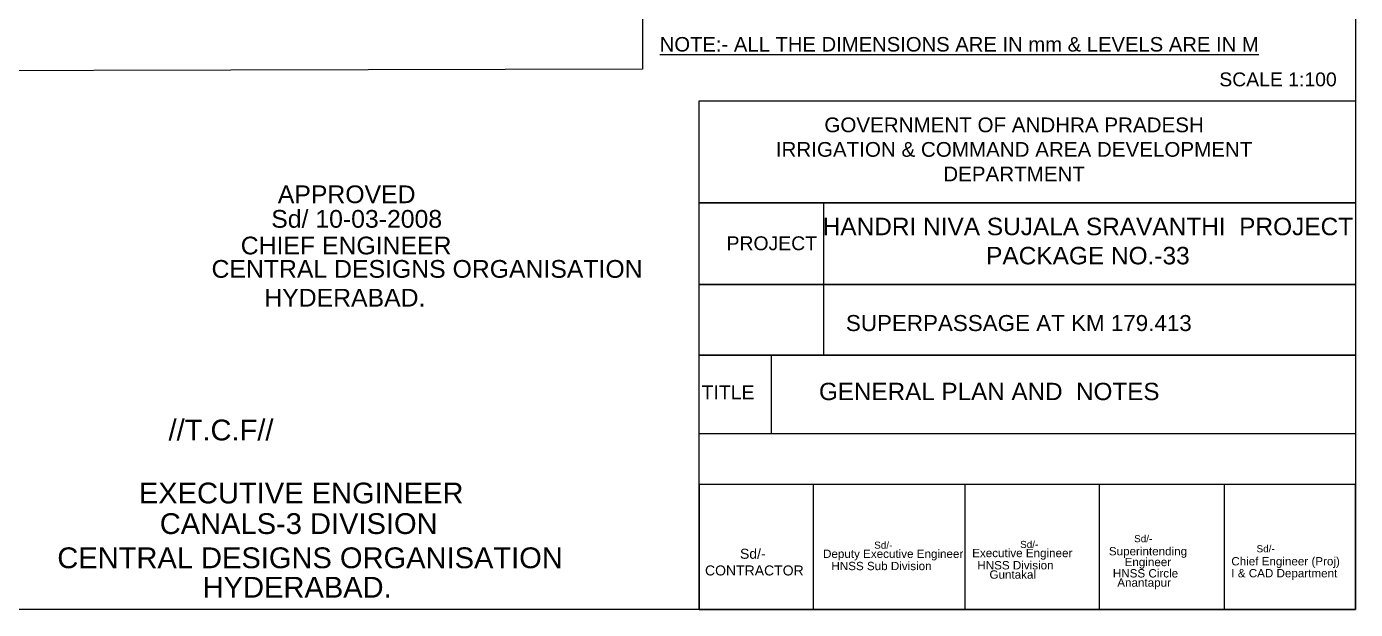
# Model space of a CAD drawing. Header units: inches. Extents: x 19331 to 39017, y 19415 to 38958.
# Drawn here: x 19575 to 19712.6, y 19415 to 19475.4 of the extents above; entities that cross this region are included whole.
import ezdxf

# ---------------------------------------------------------------- set-up
doc = ezdxf.new("R2010")
doc.units = ezdxf.units.IN
doc.header["$MEASUREMENT"] = 0
doc.layers.add('DRAWING', color=7, linetype='Continuous')
doc.layers.add('TEXT', color=255, linetype='Continuous')
doc.styles.get("Standard").update_dxf_attribs({"font": 'arial.ttf'})

msp = doc.modelspace()

# ---------------------------------------------------------------- linework, layer by layer
at = {"layer": 'DRAWING'}
for points in [[(19712.62643, 19415.01685), (19331.15977, 19415.01685), (19331.15977, 19678.83665), (19712.62643, 19678.83665)], [(19644.6348, 19467.71297), (19712.62643, 19467.71297), (19712.62643, 19457.15646), (19644.6348, 19457.15646)], [(19644.6348, 19457.15646), (19712.62643, 19457.15646), (19712.62643, 19448.67852), (19644.6348, 19448.67852)], [(19644.6348, 19457.15646), (19657.51289, 19457.15646), (19657.51289, 19441.36491), (19644.6348, 19441.36491)], [(19644.6348, 19448.67852), (19712.62643, 19448.67852), (19712.62643, 19441.36491), (19644.6348, 19441.36491)], [(19644.6348, 19441.36491), (19712.62643, 19441.36491), (19712.62643, 19433.20538), (19644.6348, 19433.20538)], [(19644.6348, 19415.01685), (19712.62643, 19415.01685), (19712.62643, 19427.96668), (19644.6348, 19427.96668)]]:
    msp.add_lwpolyline(points, close=True, dxfattribs=at)
for points in [[(19402.57887, 19606.21377), (19536.25284, 19606.86622), (19537.56871, 19602.86358), (19540.63708, 19611.61976), (19542.17425, 19606.9218), (19638.65689, 19606.73465), (19638.7789, 19470.98648), (19525.00255, 19470.71139), (19523.85121, 19474.54353), (19521.39243, 19467.57221), (19520.30419, 19470.68246), (19369.60142, 19470.04588)], [(19652.08217, 19441.36491), (19652.08217, 19433.20538)], [(19656.45061, 19427.96668), (19656.45061, 19415.01685)], [(19672.16964, 19427.96668), (19672.16964, 19415.01685)], [(19686.0729, 19427.96668), (19686.0729, 19415.01685)], [(19699.01206, 19427.96668), (19699.01206, 19415.01685)]]:
    msp.add_lwpolyline(points, dxfattribs=at)
at = {"layer": 'TEXT', "ltscale": 0.02}
msp.add_lwpolyline([(19712.62643, 19415.01685), (19644.6348, 19415.01685), (19644.6348, 19467.71297), (19712.62643, 19467.71297)], close=True, dxfattribs=at)

# ---------------------------------------------------------------- texts
at = {"layer": 'TEXT'}
for s, height, p in [('%%UNOTE:- ALL THE DIMENSIONS ARE IN mm & LEVELS ARE IN M', 1.5, (19640.55354, 19472.8164)), (' APPROVED', 1.8383, (19600.27318, 19457.10502)), ('Sd/ 10-03-2008', 1.8383001, (19600.30663, 19454.56022)), ('CHIEF ENGINEER', 1.8383001, (19597.14802, 19451.79839)), ('CENTRAL DESIGNS ORGANISATION', 1.8383001, (19594.12062, 19449.37569)), ('HYDERABAD.', 1.8383, (19599.58598, 19446.39119)), ('SUPERPASSAGE AT KM 179.413', 1.6598828, (19659.84204, 19443.8558)), ('//T.C.F//', 2.155692, (19589.66554, 19432.52721)), ('EXECUTIVE ENGINEER', 2.155692, (19586.59012, 19425.99713)), ('CANALS-3 DIVISION', 2.155692, (19588.76016, 19422.82813)), ('Sd/-', 0.73532, (19677.88819, 19421.38283)), ('Sd/-', 0.73532, (19689.69861, 19421.98312)), ('CENTRAL DESIGNS ORGANISATION', 2.155692, (19578.14349, 19419.28675)), ('Deputy Executive Engineer', 0.8622768, (19657.47289, 19420.35201)), ('Sd/-', 0.73532, (19662.77113, 19421.30618)), (' Executive Engineer', 0.8622768, (19672.58995, 19420.42865)), ('Superintending ', 0.8622768, (19687.0842, 19420.62005)), ('Sd/-', 0.73532, (19702.38192, 19420.9403)), ('HNSS Sub Division', 0.8622768, (19658.3409, 19419.08441)), ('HNSS Division', 0.8622768, (19673.45796, 19419.16105)), ('Chief Engineer (Proj)', 0.8622768, (19699.7675, 19419.57723)), ('HYDERABAD.', 2.155692, (19593.20483, 19416.23716)), ('Guntakal', 0.862277, (19674.7152, 19418.20153)), ('HNSS Circle', 0.8622768, (19687.4983, 19418.32754)), ('Anantapur', 0.862277, (19687.95513, 19417.36802)), ('I & CAD Department', 0.8622768, (19699.76776, 19418.34107))]:
    msp.add_text(s, height=height, dxfattribs=at).set_placement(p)
at = {"layer": 'TEXT', "color": 7}
for s, insert, char_height, width, attachment_point in [('SCALE 1:100', (19698.52459, 19470.64703), 1.437128, 15.1632216, 1), ('GOVERNMENT OF ANDHRA PRADESH\\PIRRIGATION & COMMAND AREA DEVELOPMENT DEPARTMENT', (19677.26575, 19462.67489), 1.5256737, 58.6403988, 5), ('PROJECT', (19647.4773, 19453.6694), 1.437128, 11.6799243, 1), ('TITLE', (19644.8984, 19438.22306), 1.437128, 11.6799243, 1), ('GENERAL PLAN AND  NOTES', (19657.05049, 19438.49593), 1.79641, 54.7594527, 1), ('         Sd/-\\PCONTRACTOR', (19645.2444, 19419.91135), 1.0374581, 15.4456249, 4)]:
    msp.add_mtext(s, dxfattribs=dict(at, insert=insert, char_height=char_height, width=width, attachment_point=attachment_point))
at = {"layer": 'TEXT'}
for s, insert, char_height, width, attachment_point in [('HANDRI NIVA SUJALA SRAVANTHI  PROJECT\\PPACKAGE NO.-33', (19684.91198, 19455.59646), 1.8107812, 77.6049103, 2), ('Engineer', (19688.71366, 19420.36093), 0.862277, 4.980266, 1)]:
    msp.add_mtext(s, dxfattribs=dict(at, insert=insert, char_height=char_height, width=width, attachment_point=attachment_point))

doc.saveas('drawing.dxf')
